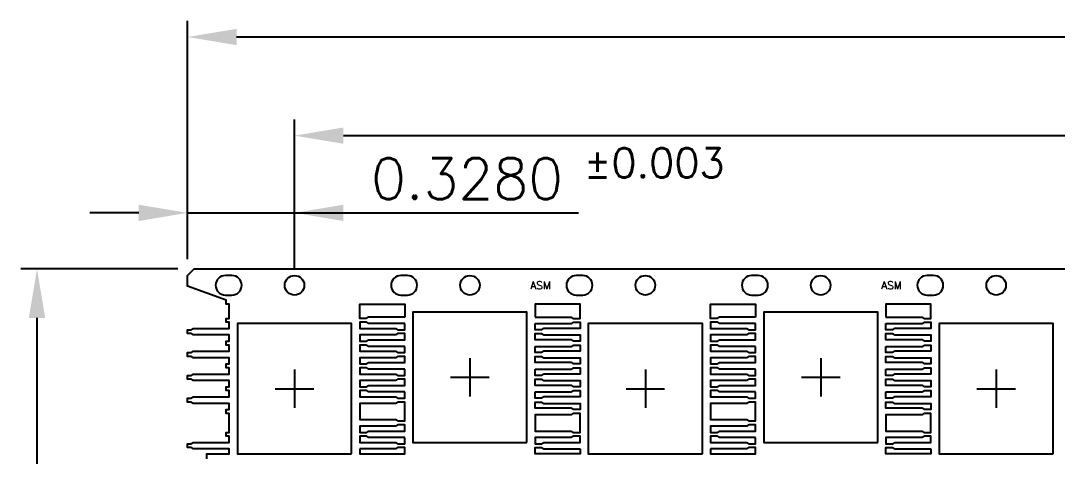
# Model space of a CAD drawing. Extents: x 32 to 268, y 59 to 388.
# Drawn here: x 35.3 to 98.9, y 112.8 to 139.5 of the extents above; entities that cross this region are included whole.
import ezdxf
from ezdxf.enums import TextEntityAlignment as Align
from ezdxf.lldxf.tags import DXFTag

# ---------------------------------------------------------------- set-up
doc = ezdxf.new("R2010")
doc.units = 0
doc.header["$LTSCALE"] = 8
doc.header["$MEASUREMENT"] = 0
for name, color, linetype in [('CEN', 2, 'CENTER'), ('COIN-LINE', 4, 'Continuous'), ('DIM', 7, 'Continuous'), ('PKG-OUT', 3, 'HIDDEN')]:
    doc.layers.add(name, color=color, linetype=linetype)
doc.styles.add('SIMPLEX', font='SIMPLEX.shx', dxfattribs={"height": 3})
tags = doc.linetypes.add('CENTER', pattern=[2, 1.25, -0.25, 0.25, -0.25]).pattern_tags.tags
tags[10:11] = [DXFTag(74, 4), DXFTag(75, 0), DXFTag(340, '0'), DXFTag(46, 1.0), DXFTag(50, 0.0), DXFTag(44, 0.0), DXFTag(45, 0.0)]
tags[8:9] = [DXFTag(74, 4), DXFTag(75, 0), DXFTag(340, '0'), DXFTag(46, 1.0), DXFTag(50, 0.0), DXFTag(44, 0.0), DXFTag(45, 0.0)]
tags[6:7] = [DXFTag(74, 4), DXFTag(75, 0), DXFTag(340, '0'), DXFTag(46, 1.0), DXFTag(50, 0.0), DXFTag(44, 0.0), DXFTag(45, 0.0)]
tags[4:5] = [DXFTag(74, 4), DXFTag(75, 0), DXFTag(340, '0'), DXFTag(46, 1.0), DXFTag(50, 0.0), DXFTag(44, 0.0), DXFTag(45, 0.0)]
tags = doc.linetypes.add('HIDDEN', pattern=[0.375, 0.25, -0.125]).pattern_tags.tags
tags[6:7] = [DXFTag(74, 4), DXFTag(75, 0), DXFTag(340, '0'), DXFTag(46, 1.0), DXFTag(50, 0.0), DXFTag(44, 0.0), DXFTag(45, 0.0)]
tags[4:5] = [DXFTag(74, 4), DXFTag(75, 0), DXFTag(340, '0'), DXFTag(46, 1.0), DXFTag(50, 0.0), DXFTag(44, 0.0), DXFTag(45, 0.0)]

msp = doc.modelspace()

# ---------------------------------------------------------------- linework, layer by layer
at = {"layer": 'CEN'}
for p, q in [((62.894, 118.79), (62.894, 116.423)), ((84.414, 118.79), (84.414, 116.423)), ((52.134, 118.09), (52.134, 115.723)), ((73.654, 118.09), (73.654, 115.723)), ((95.174, 118.09), (95.174, 115.723)), ((61.71, 117.607), (64.078, 117.607)), ((83.23, 117.607), (85.598, 117.607)), ((50.95, 116.907), (53.318, 116.907)), ((72.47, 116.907), (74.838, 116.907)), ((93.99, 116.907), (96.358, 116.907))]:
    msp.add_line(p, q, dxfattribs=at)
at = {"layer": 'COIN-LINE'}
msp.add_lwpolyline([(46.754, 112.607), (46.754, 112.907), (48.134, 112.907), (48.134, 113.207), (45.914, 113.207), (45.774, 113.287), (45.574, 113.287), (45.574, 113.527), (45.774, 113.527), (45.914, 113.607), (48.134, 113.607), (48.134, 113.987), (47.934, 113.987), (47.934, 114.227), (48.134, 114.227), (48.134, 115.387), (47.934, 115.387), (47.934, 115.627), (48.134, 115.627), (48.134, 116.007), (45.914, 116.007), (45.774, 116.087), (45.574, 116.087), (45.574, 116.327), (45.774, 116.327), (45.914, 116.407), (48.134, 116.407), (48.134, 116.787), (47.934, 116.787), (47.934, 117.027), (48.134, 117.027), (48.134, 117.407), (45.914, 117.407), (45.774, 117.487), (45.574, 117.487), (45.574, 117.727), (45.774, 117.727), (45.914, 117.807), (48.134, 117.807), (48.134, 118.187), (47.934, 118.187), (47.934, 118.427), (48.134, 118.427), (48.134, 118.807), (45.914, 118.807), (45.774, 118.887), (45.574, 118.887), (45.574, 119.127), (45.774, 119.127), (45.914, 119.207), (48.134, 119.207), (48.134, 119.587), (47.934, 119.587), (47.934, 119.827), (48.134, 119.827), (48.134, 120.207), (45.914, 120.207), (45.774, 120.287), (45.574, 120.287), (45.574, 120.527), (45.774, 120.527), (45.914, 120.607), (48.134, 120.607), (48.134, 120.987), (47.934, 120.987), (47.934, 121.227), (48.134, 121.227), (48.134, 122.107), (47.934, 122.107), (47.934, 122.351), (45.574, 123.21), (45.574, 123.857), (45.974, 124.257), (238.854, 124.257)], dxfattribs=at)
for points in [[(47.894, 122.657), (48.294, 122.657, 1), (48.294, 123.857), (47.894, 123.857, 1)], [(58.654, 122.657), (59.054, 122.657, 1), (59.054, 123.857), (58.654, 123.857, 1)], [(69.414, 122.657), (69.814, 122.657, 1), (69.814, 123.857), (69.414, 123.857, 1)], [(80.174, 122.657), (80.574, 122.657, 1), (80.574, 123.857), (80.174, 123.857, 1)], [(90.934, 122.657), (91.334, 122.657, 1), (91.334, 123.857), (90.934, 123.857, 1)]]:
    msp.add_lwpolyline(points, format="xyb", close=True, dxfattribs=at)
for points in [[(58.894, 121.307), (56.674, 121.307), (56.534, 121.227), (56.134, 121.227), (56.134, 122.107), (58.894, 122.107)], [(66.894, 121.307), (69.114, 121.307), (69.254, 121.227), (69.654, 121.227), (69.654, 122.107), (66.894, 122.107)], [(80.414, 121.307), (78.194, 121.307), (78.054, 121.227), (77.654, 121.227), (77.654, 122.107), (80.414, 122.107)], [(88.414, 121.307), (90.634, 121.307), (90.774, 121.227), (91.174, 121.227), (91.174, 122.107), (88.414, 122.107)], [(58.894, 120.907), (56.674, 120.907), (56.534, 120.987), (56.134, 120.987), (56.134, 120.607), (58.354, 120.607), (58.494, 120.527), (58.894, 120.527)], [(66.894, 120.907), (69.114, 120.907), (69.254, 120.987), (69.654, 120.987), (69.654, 120.607), (67.434, 120.607), (67.294, 120.527), (66.894, 120.527)], [(80.414, 120.907), (78.194, 120.907), (78.054, 120.987), (77.654, 120.987), (77.654, 120.607), (79.874, 120.607), (80.014, 120.527), (80.414, 120.527)], [(88.414, 120.907), (90.634, 120.907), (90.774, 120.987), (91.174, 120.987), (91.174, 120.607), (88.954, 120.607), (88.814, 120.527), (88.414, 120.527)], [(58.494, 120.287), (58.354, 120.207), (56.134, 120.207), (56.134, 119.827), (56.534, 119.827), (56.674, 119.907), (58.894, 119.907), (58.894, 120.287)], [(67.294, 120.287), (67.434, 120.207), (69.654, 120.207), (69.654, 119.827), (69.254, 119.827), (69.114, 119.907), (66.894, 119.907), (66.894, 120.287)], [(80.014, 120.287), (79.874, 120.207), (77.654, 120.207), (77.654, 119.827), (78.054, 119.827), (78.194, 119.907), (80.414, 119.907), (80.414, 120.287)], [(88.814, 120.287), (88.954, 120.207), (91.174, 120.207), (91.174, 119.827), (90.774, 119.827), (90.634, 119.907), (88.414, 119.907), (88.414, 120.287)], [(58.894, 119.507), (56.674, 119.507), (56.534, 119.587), (56.134, 119.587), (56.134, 119.207), (58.354, 119.207), (58.494, 119.127), (58.894, 119.127)], [(66.894, 119.507), (69.114, 119.507), (69.254, 119.587), (69.654, 119.587), (69.654, 119.207), (67.434, 119.207), (67.294, 119.127), (66.894, 119.127)], [(80.414, 119.507), (78.194, 119.507), (78.054, 119.587), (77.654, 119.587), (77.654, 119.207), (79.874, 119.207), (80.014, 119.127), (80.414, 119.127)], [(88.414, 119.507), (90.634, 119.507), (90.774, 119.587), (91.174, 119.587), (91.174, 119.207), (88.954, 119.207), (88.814, 119.127), (88.414, 119.127)], [(58.494, 118.887), (58.354, 118.807), (56.134, 118.807), (56.134, 118.427), (56.534, 118.427), (56.674, 118.507), (58.894, 118.507), (58.894, 118.887)], [(67.294, 118.887), (67.434, 118.807), (69.654, 118.807), (69.654, 118.427), (69.254, 118.427), (69.114, 118.507), (66.894, 118.507), (66.894, 118.887)], [(80.014, 118.887), (79.874, 118.807), (77.654, 118.807), (77.654, 118.427), (78.054, 118.427), (78.194, 118.507), (80.414, 118.507), (80.414, 118.887)], [(88.814, 118.887), (88.954, 118.807), (91.174, 118.807), (91.174, 118.427), (90.774, 118.427), (90.634, 118.507), (88.414, 118.507), (88.414, 118.887)], [(58.894, 118.107), (56.674, 118.107), (56.534, 118.187), (56.134, 118.187), (56.134, 117.807), (58.354, 117.807), (58.494, 117.727), (58.894, 117.727)], [(66.894, 118.107), (69.114, 118.107), (69.254, 118.187), (69.654, 118.187), (69.654, 117.807), (67.434, 117.807), (67.294, 117.727), (66.894, 117.727)], [(80.414, 118.107), (78.194, 118.107), (78.054, 118.187), (77.654, 118.187), (77.654, 117.807), (79.874, 117.807), (80.014, 117.727), (80.414, 117.727)], [(88.414, 118.107), (90.634, 118.107), (90.774, 118.187), (91.174, 118.187), (91.174, 117.807), (88.954, 117.807), (88.814, 117.727), (88.414, 117.727)], [(58.494, 117.487), (58.354, 117.407), (56.134, 117.407), (56.134, 117.027), (56.534, 117.027), (56.674, 117.107), (58.894, 117.107), (58.894, 117.487)], [(67.294, 117.487), (67.434, 117.407), (69.654, 117.407), (69.654, 117.027), (69.254, 117.027), (69.114, 117.107), (66.894, 117.107), (66.894, 117.487)], [(80.014, 117.487), (79.874, 117.407), (77.654, 117.407), (77.654, 117.027), (78.054, 117.027), (78.194, 117.107), (80.414, 117.107), (80.414, 117.487)], [(88.814, 117.487), (88.954, 117.407), (91.174, 117.407), (91.174, 117.027), (90.774, 117.027), (90.634, 117.107), (88.414, 117.107), (88.414, 117.487)], [(58.894, 116.707), (56.674, 116.707), (56.534, 116.787), (56.134, 116.787), (56.134, 116.407), (58.354, 116.407), (58.494, 116.327), (58.894, 116.327)], [(66.894, 116.707), (69.114, 116.707), (69.254, 116.787), (69.654, 116.787), (69.654, 116.407), (67.434, 116.407), (67.294, 116.327), (66.894, 116.327)], [(80.414, 116.707), (78.194, 116.707), (78.054, 116.787), (77.654, 116.787), (77.654, 116.407), (79.874, 116.407), (80.014, 116.327), (80.414, 116.327)], [(88.414, 116.707), (90.634, 116.707), (90.774, 116.787), (91.174, 116.787), (91.174, 116.407), (88.954, 116.407), (88.814, 116.327), (88.414, 116.327)], [(58.354, 116.007), (56.134, 116.007), (56.134, 115.007), (58.354, 115.007), (58.494, 114.927), (58.894, 114.927), (58.894, 116.087), (58.494, 116.087)], [(67.294, 116.087), (67.434, 116.007), (69.654, 116.007), (69.654, 115.627), (69.254, 115.627), (69.114, 115.707), (66.894, 115.707), (66.894, 116.087)], [(79.874, 116.007), (77.654, 116.007), (77.654, 115.007), (79.874, 115.007), (80.014, 114.927), (80.414, 114.927), (80.414, 116.087), (80.014, 116.087)], [(88.814, 116.087), (88.954, 116.007), (91.174, 116.007), (91.174, 115.627), (90.774, 115.627), (90.634, 115.707), (88.414, 115.707), (88.414, 116.087)], [(69.114, 115.307), (66.894, 115.307), (66.894, 114.307), (69.114, 114.307), (69.254, 114.227), (69.654, 114.227), (69.654, 115.387), (69.254, 115.387)], [(90.634, 115.307), (88.414, 115.307), (88.414, 114.307), (90.634, 114.307), (90.774, 114.227), (91.174, 114.227), (91.174, 115.387), (90.774, 115.387)], [(58.494, 114.687), (58.354, 114.607), (56.134, 114.607), (56.134, 114.227), (56.534, 114.227), (56.674, 114.307), (58.894, 114.307), (58.894, 114.687)], [(80.014, 114.687), (79.874, 114.607), (77.654, 114.607), (77.654, 114.227), (78.054, 114.227), (78.194, 114.307), (80.414, 114.307), (80.414, 114.687)], [(58.894, 113.907), (56.674, 113.907), (56.534, 113.987), (56.134, 113.987), (56.134, 113.607), (58.354, 113.607), (58.494, 113.527), (58.894, 113.527)], [(69.254, 113.987), (69.114, 113.907), (66.894, 113.907), (66.894, 113.527), (67.294, 113.527), (67.434, 113.607), (69.654, 113.607), (69.654, 113.987)], [(80.414, 113.907), (78.194, 113.907), (78.054, 113.987), (77.654, 113.987), (77.654, 113.607), (79.874, 113.607), (80.014, 113.527), (80.414, 113.527)], [(90.774, 113.987), (90.634, 113.907), (88.414, 113.907), (88.414, 113.527), (88.814, 113.527), (88.954, 113.607), (91.174, 113.607), (91.174, 113.987)], [(56.134, 113.207), (56.134, 112.907), (58.894, 112.907), (58.894, 113.287), (58.494, 113.287), (58.354, 113.207)], [(69.654, 113.207), (69.654, 112.907), (66.894, 112.907), (66.894, 113.287), (67.294, 113.287), (67.434, 113.207)], [(77.654, 113.207), (77.654, 112.907), (80.414, 112.907), (80.414, 113.287), (80.014, 113.287), (79.874, 113.207)], [(91.174, 113.207), (91.174, 112.907), (88.414, 112.907), (88.414, 113.287), (88.814, 113.287), (88.954, 113.207)]]:
    msp.add_lwpolyline(points, close=True, dxfattribs=at)
for centre in [(52.134, 123.257), (62.894, 123.257), (73.654, 123.257), (84.414, 123.257), (95.174, 123.257)]:
    msp.add_circle(centre, 0.6, dxfattribs=at)
at = {"layer": 'DIM'}
for p, q in [((45.574, 124.857), (45.574, 139.502)), ((48.574, 138.502), (238.614, 138.502)), ((52.134, 124.257), (52.134, 133.445)), ((55.134, 132.445), (232.054, 132.445)), ((45.574, 125.257), (45.574, 128.703)), ((52.134, 124.257), (52.134, 128.703)), ((42.574, 127.703), (39.574, 127.703)), ((45.574, 127.703), (52.134, 127.703)), ((52.134, 127.703), (69.544, 127.703)), ((44.974, 124.257), (35.337, 124.257)), ((36.337, 68.257), (36.337, 121.257))]:
    msp.add_line(p, q, dxfattribs=at)
for points in [[(45.574, 138.502), (48.574, 138.002), (48.574, 139.002)], [(52.134, 132.445), (55.134, 131.945), (55.134, 132.945)], [(45.574, 127.703), (42.574, 127.203), (42.574, 128.203)], [(52.134, 127.703), (55.134, 127.203), (55.134, 128.203)], [(36.337, 124.257), (36.837, 121.257), (35.837, 121.257)]]:
    msp.add_solid(points, dxfattribs=at)
at = {"layer": 'PKG-OUT'}
for points in [[(66.394, 113.607), (66.394, 121.607), (59.394, 121.607), (59.394, 113.607)], [(87.914, 113.607), (87.914, 121.607), (80.914, 121.607), (80.914, 113.607)], [(55.634, 112.907), (55.634, 120.907), (48.634, 120.907), (48.634, 112.907)], [(77.154, 112.907), (77.154, 120.907), (70.154, 120.907), (70.154, 112.907)], [(98.674, 112.907), (98.674, 120.907), (91.674, 120.907), (91.674, 112.907)]]:
    msp.add_lwpolyline(points, close=True, dxfattribs=at)

# ---------------------------------------------------------------- texts
at = {"layer": 'DIM', "attachment_point": 5, "style": 'SIMPLEX'}
for s, insert, char_height in [('%%P0.003', (74.199, 130.776), 1.8), ('0.3280', (62.721, 129.803), 2.5)]:
    msp.add_mtext(s, dxfattribs=dict(at, insert=insert, char_height=char_height))
at = {"layer": 'PKG-OUT', "style": 'SIMPLEX'}
for p in [(67.227, 123.257), (88.747, 123.257)]:
    msp.add_text('ASM', height=0.4724, dxfattribs=at).set_placement(p, align=Align.MIDDLE_CENTER)

doc.saveas('drawing.dxf')
